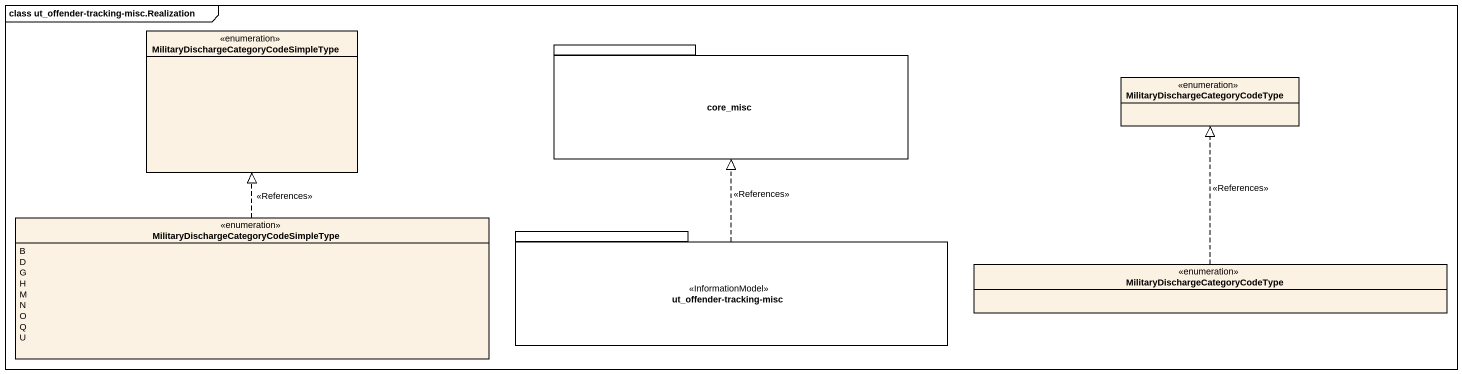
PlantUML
@startuml
mainframe class ut_offender-tracking-misc.Realization
hide circle
hide empty members
enum "MilitaryDischargeCategoryCodeSimpleType" as MilitaryDischargeCategoryCod
package core_misc {
}
enum "MilitaryDischargeCategoryCodeType" as MilitaryDischargeCategoryCod_2
enum "MilitaryDischargeCategoryCodeSimpleType" as MilitaryDischargeCategoryCod_3 {
  B
  D
  G
  H
  M
  N
  O
  Q
  U
}
package "ut_offender-tracking-misc" as ut_offender_tracking_misc <<InformationModel>> {
}
enum "MilitaryDischargeCategoryCodeType" as MilitaryDischargeCategoryCod_4
MilitaryDischargeCategoryCod_3 .up.|> MilitaryDischargeCategoryCod : <<References>>
ut_offender_tracking_misc .up.|> core_misc : <<References>>
MilitaryDischargeCategoryCod_4 .up.|> MilitaryDischargeCategoryCod_2 : <<References>>
@enduml
